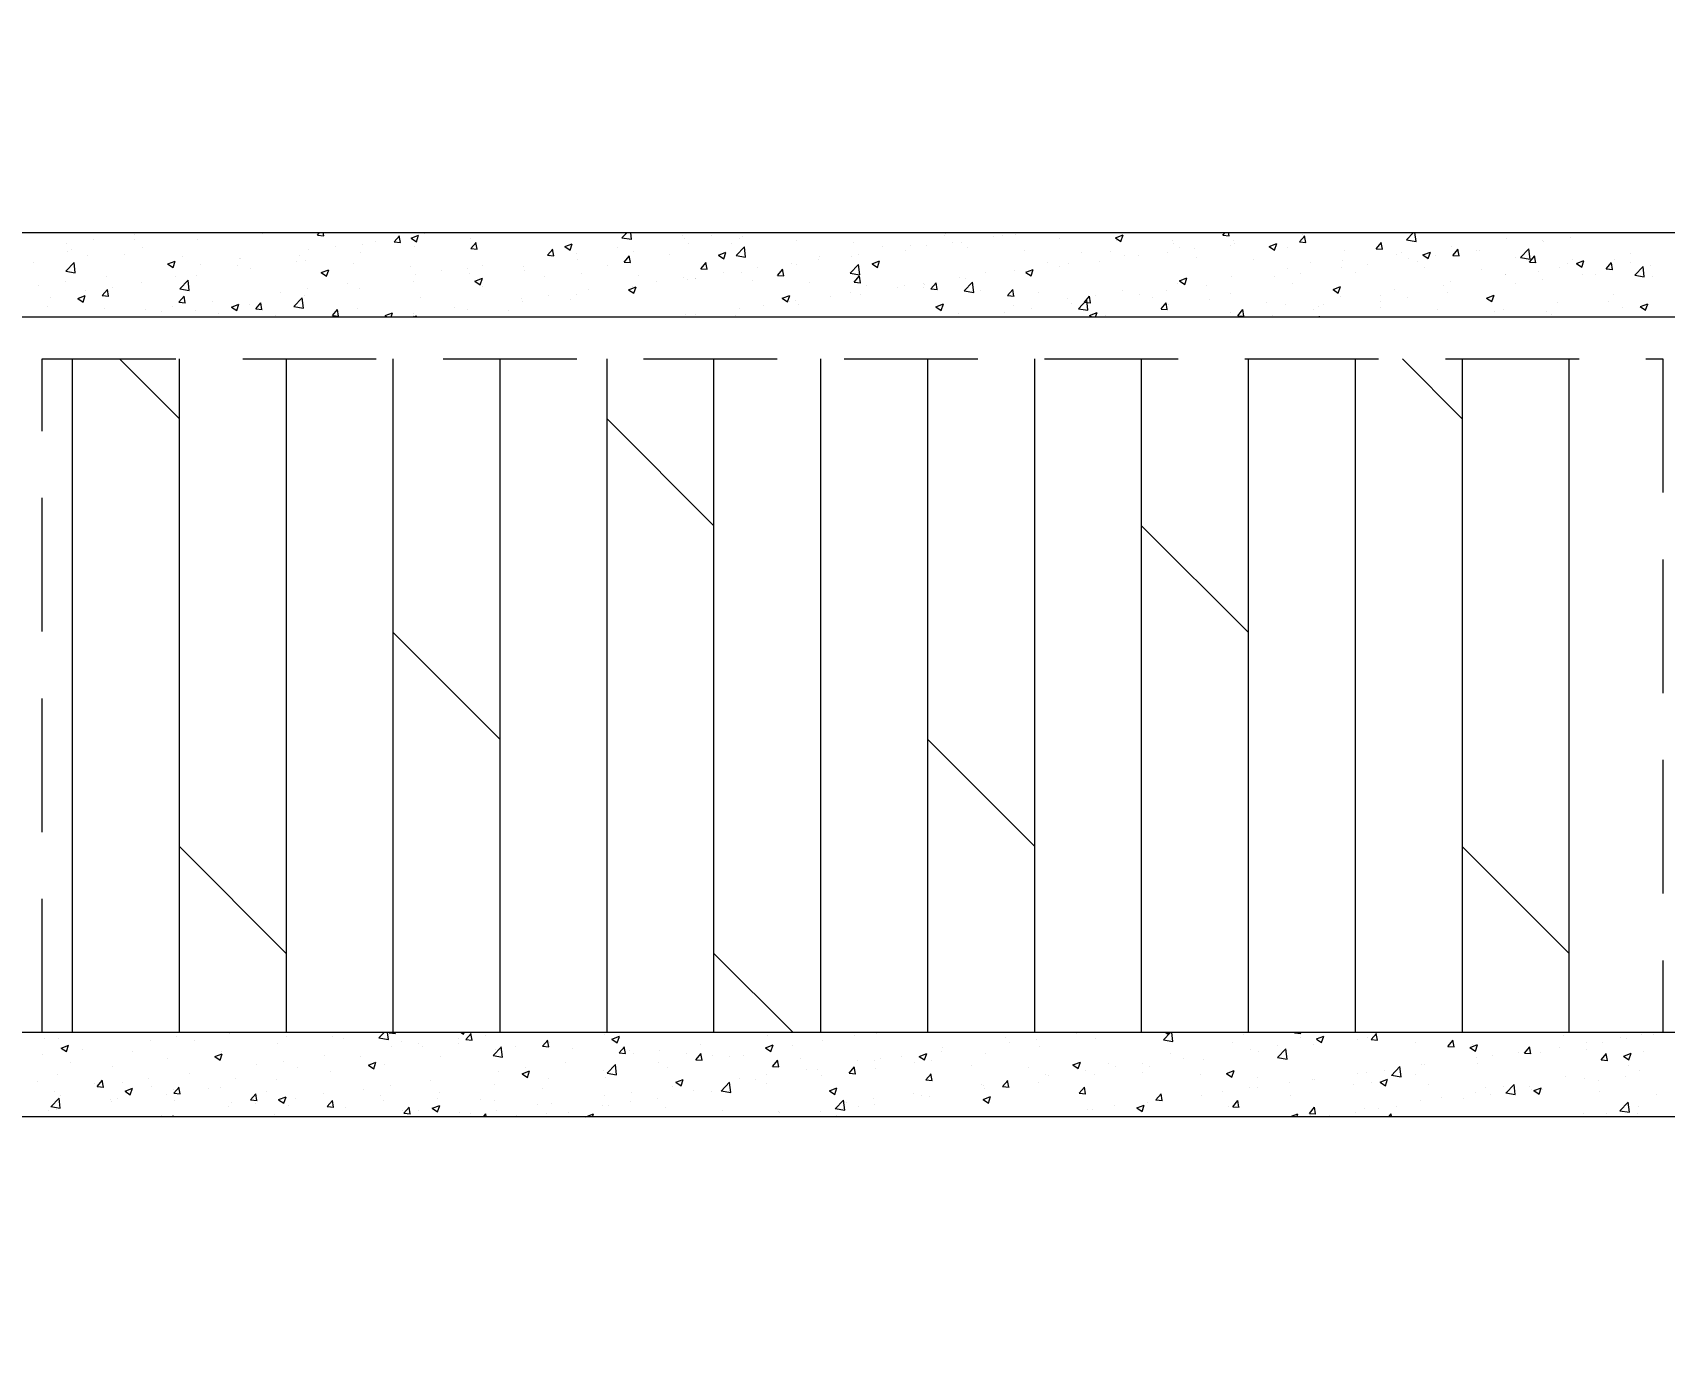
# Model space of a CAD drawing. Header units: millimetres. Extents: x 115500 to 206800, y -6300 to 53700.
# Drawn here: x 131477 to 135354, y 42729 to 45875 of the extents above; entities that cross this region are included whole.
import ezdxf

# ---------------------------------------------------------------- set-up
doc = ezdxf.new("R2010")
doc.units = ezdxf.units.MM
doc.linetypes.add('HIDDEN2', pattern=[4.7625, 3.175, -1.5875])
doc.layers.get('Defpoints').update_dxf_attribs({"color": 151, "lineweight": 9})
for name, color, linetype, lineweight in [('HT_Dim Grid$0$NDC_S_DIM', 1, 'Continuous', 15), ('NDC_S_BEAM', 3, 'HIDDEN2', 20), ('NDC_S_HATCH MATERIAL', 8, 'Continuous', 13), ('NDC_S_SLAB', 2, 'Continuous', 20)]:
    doc.layers.add(name, color=color, linetype=linetype, lineweight=lineweight)
doc.styles.add('HT_Dim Grid$0$NDC_DIM', font='', dxfattribs={"width": 0.75})
doc.styles.get('HT_Dim Grid$0$NDC_DIM').set_extended_font_data('Dotum')
doc.dimstyles.new('HT_Dim Grid$0$NDC_dim_150', dxfattribs={"dimscale": 150, "dimtxt": 2.5, "dimasz": 1.5, "dimexe": 1.5, "dimexo": 2.5, "dimgap": 1, "dimtad": 1, "dimdec": 0, "dimzin": 0, "dimdsep": 46, "dimtxsty": 'HT_Dim Grid$0$NDC_DIM', "dimblk": 'HT_Dim Grid$0$DIMMARK', "dimcen": 0.09, "dimdle": 1.2, "dimclrd": 1, "dimclre": 1, "dimclrt": 3, "dimadec": 0, "dimazin": 0, "dimtfac": 1, "dimtdec": 0, "dimtix": 1, "dimtofl": 0, "dimtmove": 0, "dimatfit": 3, "dimfxl": 8, "dimfxlon": 1, "dimtolj": 1, "dimtzin": 0, "dimarcsym": 0})

# ---------------------------------------------------------------- blocks, each defined once
blk = doc.blocks.new('HT_Dim Grid$0$DIMMARK')
at = {"layer": 'HT_Dim Grid$0$NDC_S_DIM', "color": 1}
blk.add_line((-1.5, 0), (1, 0), dxfattribs=at)
at = {"layer": 'HT_Dim Grid$0$NDC_S_DIM', "color": 2, "const_width": 0.1}
blk.add_lwpolyline([(-0.424, -0.424), (0.424, 0.424)], dxfattribs=at)
blk = doc.blocks.new('*D52')
at = {"layer": 'Defpoints', "color": 0, "ltscale": 200, "transparency": 16777216}
for p in [(191600, 51300), (130700, 38500), (191600, 38500)]:
    blk.add_point(p, dxfattribs=at)
at = {"layer": 'HT_Dim Grid$0$NDC_S_DIM', "color": 1, "lineweight": -2, "ltscale": 200, "transparency": 16777216}
for p, q in [((130700, 50100), (130700, 51525)), ((191600, 50100), (191600, 51525)), ((130925, 51300), (191375, 51300))]:
    blk.add_line(p, q, dxfattribs=at)
at = {"layer": 'HT_Dim Grid$0$NDC_S_DIM', "color": 1, "lineweight": -2, "ltscale": 200, "transparency": 16777216, "xscale": 225, "yscale": 225, "zscale": 225, "rotation": 180}
blk.add_blockref('HT_Dim Grid$0$DIMMARK', (130700, 51300), dxfattribs=at)
at = {"layer": 'HT_Dim Grid$0$NDC_S_DIM', "color": 1, "lineweight": -2, "ltscale": 200, "transparency": 16777216, "xscale": 225, "yscale": 225, "zscale": 225}
blk.add_blockref('HT_Dim Grid$0$DIMMARK', (191600, 51300), dxfattribs=at)
at = {"layer": 'HT_Dim Grid$0$NDC_S_DIM', "color": 3, "ltscale": 200, "transparency": 16777216, "insert": (161150, 51637.8), "char_height": 375, "attachment_point": 5, "style": 'HT_Dim Grid$0$NDC_DIM'}
blk.add_mtext('\\A1;60900', dxfattribs=at)
blk = doc.blocks.new('*D53')
at = {"layer": 'Defpoints', "color": 0, "ltscale": 200, "transparency": 16777216}
for p in [(140350, 50100), (130700, 38500), (140350, 38500)]:
    blk.add_point(p, dxfattribs=at)
at = {"layer": 'HT_Dim Grid$0$NDC_S_DIM', "color": 1, "lineweight": -2, "ltscale": 200, "transparency": 16777216}
for p, q in [((130700, 48900), (130700, 50325)), ((140350, 48900), (140350, 50325)), ((130925, 50100), (140125, 50100))]:
    blk.add_line(p, q, dxfattribs=at)
at = {"layer": 'HT_Dim Grid$0$NDC_S_DIM', "color": 1, "lineweight": -2, "ltscale": 200, "transparency": 16777216, "xscale": 225, "yscale": 225, "zscale": 225, "rotation": 180}
blk.add_blockref('HT_Dim Grid$0$DIMMARK', (130700, 50100), dxfattribs=at)
at = {"layer": 'HT_Dim Grid$0$NDC_S_DIM', "color": 1, "lineweight": -2, "ltscale": 200, "transparency": 16777216, "xscale": 225, "yscale": 225, "zscale": 225}
blk.add_blockref('HT_Dim Grid$0$DIMMARK', (140350, 50100), dxfattribs=at)
at = {"layer": 'HT_Dim Grid$0$NDC_S_DIM', "color": 3, "ltscale": 200, "transparency": 16777216, "insert": (135525, 50437.8), "char_height": 375, "attachment_point": 5, "style": 'HT_Dim Grid$0$NDC_DIM'}
blk.add_mtext('\\A1;9650', dxfattribs=at)

msp = doc.modelspace()

# ---------------------------------------------------------------- linework, layer by layer
at = {"layer": 'NDC_S_BEAM', "ltscale": 100}
for p, q in [((131500, 43500), (131500, 45100)), ((131500, 45100), (135350, 45100)), ((135350, 45100), (135350, 43500))]:
    msp.add_line(p, q, dxfattribs=at)
at = {"layer": 'NDC_S_HATCH MATERIAL', "linetype": 'Continuous', "ltscale": 100}
for p, q in [((131997.7, 45399.5), (131997.7, 45399.5)), ((132022.4, 45400), (132024.1, 45398.9)), ((132024.1, 45398.9), (132024.5, 45400)), ((132154, 45394), (132159.1, 45400)), ((132168.9, 45392.6), (132167.6, 45400)), ((132408.3, 45397.5), (132408.3, 45397.5)), ((132877.4, 45387.5), (132889.4, 45400)), ((132885.3, 45398.3), (132885.3, 45398.3)), ((132900, 45384), (132898.1, 45400)), ((133286.6, 45398.5), (133286.6, 45398.5)), ((133645.3, 45398.1), (133645.3, 45398.1)), ((133696.8, 45400), (133697.6, 45399.4)), ((133697.6, 45399.4), (133697.8, 45400)), ((134305, 45393.8), (134310.2, 45400)), ((134319.9, 45392.4), (134318.5, 45400)), ((134461, 45399.5), (134461, 45399.5)), ((134741.3, 45382.7), (134757.9, 45400)), ((134763.9, 45379.2), (134761.4, 45400)), ((131558.8, 45374.8), (131558.8, 45374.8)), ((131570.7, 45359.2), (131570.7, 45359.2)), ((131622.4, 45383.2), (131622.4, 45383.2)), ((131718.5, 45395.8), (131718.5, 45395.8)), ((131718.8, 45384.7), (131718.8, 45384.7)), ((131738.9, 45365.4), (131738.9, 45365.4)), ((131869.4, 45383.3), (131869.4, 45383.3)), ((132132.3, 45358.9), (132132.3, 45358.9)), ((132154, 45394), (132169.2, 45392.6)), ((132195.9, 45367.3), (132195.9, 45367.3)), ((132260.2, 45372), (132260.2, 45372)), ((132292.1, 45380), (132292.1, 45380)), ((132336.2, 45378), (132348.5, 45392.6)), ((132336.2, 45378), (132351.4, 45376.7)), ((132351.1, 45376.7), (132348.2, 45392.6)), ((132376.5, 45387.1), (132394.3, 45394)), ((132376.5, 45387.1), (132389.1, 45378.5)), ((132385.2, 45368.2), (132385.2, 45368.2)), ((132389.1, 45378.5), (132394.3, 45393.9)), ((132517.1, 45387.2), (132517.1, 45387.2)), ((132518.4, 45362.1), (132530.6, 45376.7)), ((132518.4, 45362.1), (132533.6, 45360.8)), ((132533.3, 45360.7), (132530.4, 45376.6)), ((132700.6, 45346.2), (132712.8, 45360.8)), ((132715.5, 45344.8), (132712.6, 45360.7)), ((132741.5, 45366.8), (132759.3, 45373.6)), ((132741.5, 45366.7), (132754.1, 45358.2)), ((132754.1, 45358.2), (132759.3, 45373.5)), ((132865.7, 45364.1), (132865.7, 45364.1)), ((132877.4, 45387.6), (132900, 45384.1)), ((133020.9, 45392.6), (133020.9, 45392.6)), ((133026.1, 45385.2), (133026.1, 45385.2)), ((133035.1, 45373.7), (133035.1, 45373.7)), ((133089.7, 45393.6), (133089.7, 45393.6)), ((133138.5, 45373.1), (133138.5, 45373.1)), ((133148.5, 45345.5), (133168.3, 45366.1)), ((133156.5, 45386.8), (133156.5, 45386.8)), ((133163.4, 45390), (133163.4, 45390)), ((133171.1, 45342), (133168.2, 45366.1)), ((133292.1, 45381.1), (133292.1, 45381.1)), ((133427.7, 45375.4), (133427.7, 45375.4)), ((133495.6, 45368.1), (133495.6, 45368.1)), ((133550.9, 45358.6), (133550.9, 45358.6)), ((133563.3, 45369.7), (133563.3, 45369.7)), ((133599.7, 45369.3), (133599.7, 45369.3)), ((133643.8, 45393.6), (133643.8, 45393.6)), ((133663.3, 45377.7), (133663.3, 45377.7)), ((133682.9, 45377.7), (133682.9, 45377.7)), ((133698.8, 45363.9), (133698.8, 45363.9)), ((133759.5, 45390.4), (133759.5, 45390.4)), ((133780.9, 45392.3), (133780.9, 45392.3)), ((133813.3, 45395.5), (133813.3, 45395.5)), ((133834.4, 45358.2), (133834.4, 45358.2)), ((133916.5, 45386.6), (133916.5, 45386.6)), ((134050, 45387.6), (134062.6, 45379.1)), ((134050.1, 45387.7), (134067.8, 45394.5)), ((134052.1, 45380.9), (134052.1, 45380.9)), ((134062.6, 45379.1), (134067.8, 45394.4)), ((134185.1, 45381), (134185.1, 45381)), ((134187.6, 45375.1), (134187.6, 45375.1)), ((134200.8, 45364.2), (134200.8, 45364.2)), ((134236.9, 45361.8), (134236.9, 45361.8)), ((134305, 45393.8), (134320.2, 45392.4)), ((134323.2, 45369.4), (134323.2, 45369.4)), ((134329.1, 45380.4), (134329.1, 45380.4)), ((134333.1, 45374.5), (134333.1, 45374.5)), ((134415, 45367.3), (134427.7, 45358.7)), ((134415.1, 45367.4), (134432.9, 45374.2)), ((134427.7, 45358.7), (134432.8, 45374.1)), ((134458.8, 45363.7), (134458.8, 45363.7)), ((134487.2, 45377.8), (134499.4, 45392.4)), ((134487.2, 45377.8), (134502.4, 45376.5)), ((134493.5, 45395.6), (134493.5, 45395.6)), ((134502.1, 45376.4), (134499.2, 45392.4)), ((134594.4, 45358), (134594.4, 45358)), ((134669.4, 45361.9), (134681.6, 45376.5)), ((134669.4, 45361.9), (134684.5, 45360.6)), ((134684.3, 45360.5), (134681.3, 45376.4)), ((134741.3, 45382.8), (134763.9, 45379.3)), ((134848.6, 45368.1), (134848.6, 45368.1)), ((134851.5, 45346), (134863.8, 45360.5)), ((134866.5, 45344.6), (134863.5, 45360.5)), ((134906.6, 45358.6), (134906.6, 45358.6)), ((134979, 45386), (134979, 45386)), ((135012.4, 45340.6), (135032.2, 45361.3)), ((135034.9, 45337.1), (135032.1, 45361.3)), ((135063.4, 45382), (135063.4, 45382)), ((135067, 45379.8), (135067, 45379.8)), ((135130.6, 45388.1), (135130.6, 45388.1)), ((131478.7, 45330.1), (131478.7, 45330.1)), ((131555.7, 45308.3), (131575.5, 45328.9)), ((131560.9, 45354.9), (131560.9, 45354.9)), ((131578.3, 45304.7), (131575.5, 45328.9)), ((131607, 45346.3), (131607, 45346.3)), ((131696.5, 45349.1), (131696.5, 45349.1)), ((131798, 45325.5), (131810.7, 45317)), ((131798.1, 45325.6), (131815.9, 45332.4)), ((131810.7, 45317), (131815.8, 45332.3)), ((131832.1, 45343.4), (131832.1, 45343.4)), ((131875.7, 45325.2), (131875.7, 45325.2)), ((131964, 45321.2), (131964, 45321.2)), ((131967.7, 45337.7), (131967.7, 45337.7)), ((131971.9, 45337.8), (131971.9, 45337.8)), ((132103.3, 45332), (132103.3, 45332)), ((132112.1, 45346.6), (132112.1, 45346.6)), ((132126.5, 45334), (132126.5, 45334)), ((132238.8, 45326.2), (132238.8, 45326.2)), ((132256.9, 45351.9), (132256.9, 45351.9)), ((132374.4, 45320.5), (132374.4, 45320.5)), ((132545.5, 45321.9), (132545.5, 45321.9)), ((132644.5, 45320.5), (132644.5, 45320.5)), ((132700.6, 45346.2), (132715.8, 45344.8)), ((132705.9, 45343.1), (132705.9, 45343.1)), ((132769.5, 45351.4), (132769.5, 45351.4)), ((132772.7, 45336.8), (132772.7, 45336.8)), ((132842.2, 45322.2), (132842.2, 45322.2)), ((132882.8, 45330.2), (132895, 45344.8)), ((132882.8, 45330.2), (132897.9, 45328.9)), ((132897.7, 45328.8), (132894.7, 45344.8)), ((132904.7, 45355.8), (132904.7, 45355.8)), ((132990.4, 45347.6), (132990.4, 45347.6)), ((133064.9, 45314.3), (133077.2, 45328.9)), ((133079.9, 45312.9), (133076.9, 45328.8)), ((133106.5, 45346.4), (133119.2, 45337.8)), ((133106.6, 45346.5), (133124.4, 45353.3)), ((133119.2, 45337.8), (133124.3, 45353.2)), ((133148.5, 45345.6), (133171.1, 45342.1)), ((133279.5, 45327.2), (133279.5, 45327.2)), ((133292.2, 45324.5), (133292.2, 45324.5)), ((133343.1, 45335.6), (133343.1, 45335.6)), ((133347.5, 45342.7), (133347.5, 45342.7)), ((133419.6, 45303.4), (133439.4, 45324)), ((133422.6, 45342.3), (133422.6, 45342.3)), ((133439.3, 45348.2), (133439.3, 45348.2)), ((133442.1, 45299.9), (133439.3, 45324)), ((133471.6, 45326.1), (133489.4, 45332.9)), ((133471.6, 45326), (133484.2, 45317.5)), ((133484.2, 45317.5), (133489.4, 45332.9)), ((133888.9, 45330.1), (133888.9, 45330.1)), ((133916.7, 45319.7), (133916.7, 45319.7)), ((133938.5, 45327.2), (133938.5, 45327.2)), ((133970, 45352.5), (133970, 45352.5)), ((134012.9, 45332.4), (134012.9, 45332.4)), ((134037, 45355.5), (134037, 45355.5)), ((134070.4, 45346.3), (134070.4, 45346.3)), ((134105.6, 45346.7), (134105.6, 45346.7)), ((134173.3, 45353.5), (134173.3, 45353.5)), ((134241.2, 45341), (134241.2, 45341)), ((134376.8, 45335.3), (134376.8, 45335.3)), ((134512.4, 45329.6), (134512.4, 45329.6)), ((134588.4, 45332.8), (134588.4, 45332.8)), ((134648, 45323.8), (134648, 45323.8)), ((134716.7, 45349.1), (134716.7, 45349.1)), ((134730, 45352.2), (134730, 45352.2)), ((134746.8, 45337.6), (134746.8, 45337.6)), ((134767.2, 45331.1), (134767.2, 45331.1)), ((134780.1, 45347), (134797.9, 45353.8)), ((134780.1, 45346.9), (134792.7, 45338.4)), ((134792.7, 45338.4), (134797.9, 45353.7)), ((134810.4, 45346), (134810.4, 45346)), ((134851.5, 45345.9), (134866.7, 45344.6)), ((134865.6, 45346.5), (134865.6, 45346.5)), ((134915.3, 45356.5), (134915.3, 45356.5)), ((135001.2, 45340.8), (135001.2, 45340.8)), ((135012.4, 45340.7), (135034.9, 45337.2)), ((135033.7, 45330), (135046, 45344.6)), ((135033.7, 45330), (135048.9, 45328.7)), ((135048.6, 45328.6), (135045.7, 45344.5)), ((135124.3, 45326.2), (135124.3, 45326.2)), ((135136.8, 45335), (135136.8, 45335)), ((135145.1, 45326.7), (135162.9, 45333.5)), ((135145.1, 45326.6), (135157.7, 45318.1)), ((135157.7, 45318.1), (135162.9, 45333.4)), ((135215.9, 45314.1), (135228.2, 45328.7)), ((135230.8, 45312.7), (135227.9, 45328.6)), ((135236.1, 45336.7), (135236.1, 45336.7)), ((135272.4, 45351.6), (135272.4, 45351.6)), ((135272.4, 45329.3), (135272.4, 45329.3)), ((135283.5, 45298.6), (135303.3, 45319.2)), ((135306, 45295.1), (135303.2, 45319.2)), ((135320.4, 45321.7), (135320.4, 45321.7)), ((131555.5, 45283), (131555.5, 45283)), ((131555.7, 45308.3), (131578.3, 45304.8)), ((131651.7, 45295.7), (131651.7, 45295.7)), ((131735.9, 45280.8), (131735.9, 45280.8)), ((131812.1, 45316.8), (131812.1, 45316.8)), ((131815.8, 45295.8), (131815.8, 45295.8)), ((131826.8, 45266.2), (131846.6, 45286.8)), ((131849.3, 45262.7), (131846.5, 45286.8)), ((131866.3, 45298.7), (131866.3, 45298.7)), ((131994.6, 45315), (131994.6, 45315)), ((132163.1, 45305.2), (132180.9, 45312)), ((132163.1, 45305.1), (132175.7, 45296.6)), ((132175.7, 45296.6), (132180.8, 45312)), ((132225.3, 45279.8), (132225.3, 45279.8)), ((132382.1, 45283.6), (132382.1, 45283.6)), ((132385.7, 45300.9), (132385.7, 45300.9)), ((132449.3, 45309.3), (132449.3, 45309.3)), ((132510, 45314.8), (132510, 45314.8)), ((132514, 45302.6), (132514, 45302.6)), ((132528.1, 45284.9), (132545.9, 45291.7)), ((132528.1, 45284.8), (132540.7, 45276.3)), ((132540.7, 45276.3), (132545.9, 45291.6)), ((132645.6, 45309), (132645.6, 45309)), ((132694.1, 45296.8), (132694.1, 45296.8)), ((132781.2, 45303.3), (132781.2, 45303.3)), ((132916.8, 45297.6), (132916.8, 45297.6)), ((132959.3, 45285), (132959.3, 45285)), ((133022.9, 45293.4), (133022.9, 45293.4)), ((133032, 45289.2), (133032, 45289.2)), ((133051.2, 45291.9), (133051.2, 45291.9)), ((133052.4, 45291.9), (133052.4, 45291.9)), ((133064.9, 45314.3), (133080.1, 45313)), ((133119.1, 45306.1), (133119.1, 45306.1)), ((133160.3, 45305.4), (133160.3, 45305.4)), ((133188, 45286.1), (133188, 45286.1)), ((133199.4, 45317.3), (133199.4, 45317.3)), ((133247.1, 45298.3), (133259.4, 45312.9)), ((133247.1, 45298.3), (133262.3, 45297)), ((133262, 45297), (133259.1, 45312.9)), ((133323.6, 45280.4), (133323.6, 45280.4)), ((133419.6, 45303.5), (133442.1, 45300)), ((133429.3, 45282.4), (133441.6, 45297)), ((133429.3, 45282.4), (133444.5, 45281.1)), ((133444.2, 45281), (133441.3, 45296.9)), ((133611.5, 45266.5), (133623.7, 45281.1)), ((133626.4, 45265.1), (133623.5, 45281)), ((133679.8, 45293.1), (133679.8, 45293.1)), ((133690.7, 45261.4), (133710.5, 45282)), ((133692.7, 45290.2), (133692.7, 45290.2)), ((133713.2, 45257.9), (133710.4, 45282)), ((133740.8, 45304.7), (133740.8, 45304.7)), ((133810.2, 45311), (133810.2, 45311)), ((133836.6, 45305.8), (133854.4, 45312.6)), ((133836.6, 45305.7), (133849.2, 45297.2)), ((133849.2, 45297.2), (133854.4, 45312.5)), ((133853.1, 45311.3), (133853.1, 45311.3)), ((134197.7, 45279.6), (134197.7, 45279.6)), ((134201.6, 45285.3), (134214.3, 45276.8)), ((134201.7, 45285.4), (134219.5, 45292.3)), ((134214.3, 45276.8), (134219.4, 45292.2)), ((134326, 45295.9), (134326, 45295.9)), ((134426.6, 45295.5), (134426.6, 45295.5)), ((134457.9, 45314.9), (134457.9, 45314.9)), ((134470.9, 45280.3), (134470.9, 45280.3)), ((134490.2, 45303.8), (134490.2, 45303.8)), ((134586.4, 45316.5), (134586.4, 45316.5)), ((134619, 45305.7), (134619, 45305.7)), ((134783.6, 45318.1), (134783.6, 45318.1)), ((134845.5, 45283.6), (134845.5, 45283.6)), ((134919.2, 45312.4), (134919.2, 45312.4)), ((134975.9, 45301.4), (134975.9, 45301.4)), ((134976.2, 45300.8), (134976.2, 45300.8)), ((135000.2, 45279.6), (135000.2, 45279.6)), ((135054.7, 45306.6), (135054.7, 45306.6)), ((135063.8, 45288), (135063.8, 45288)), ((135104.2, 45317.7), (135104.2, 45317.7)), ((135160, 45300.6), (135160, 45300.6)), ((135190.3, 45300.9), (135190.3, 45300.9)), ((135215.9, 45314.1), (135231.1, 45312.7)), ((135283.4, 45298.7), (135306, 45295.2)), ((135325.9, 45295.2), (135325.9, 45295.2)), ((131491.9, 45274.6), (131491.9, 45274.6)), ((131519.6, 45244.9), (131519.6, 45244.9)), ((131584.6, 45243.5), (131597.2, 45235)), ((131584.7, 45243.6), (131602.4, 45250.5)), ((131597.2, 45235), (131602.4, 45250.4)), ((131603.9, 45261.8), (131603.9, 45261.8)), ((131642.7, 45250.7), (131655, 45265.3)), ((131642.7, 45250.7), (131657.9, 45249.4)), ((131657.6, 45249.4), (131654.7, 45265.3)), ((131667.7, 45270.3), (131667.7, 45270.3)), ((131824.9, 45234.8), (131837.1, 45249.4)), ((131826.8, 45266.3), (131849.4, 45262.8)), ((131839.8, 45233.4), (131836.9, 45249.3)), ((132065.5, 45258.8), (132065.5, 45258.8)), ((132097.9, 45224.2), (132117.7, 45244.8)), ((132120.4, 45220.7), (132117.6, 45244.8)), ((132123.4, 45249.5), (132123.4, 45249.5)), ((132129.1, 45267.1), (132129.1, 45267.1)), ((132253.8, 45267.3), (132253.8, 45267.3)), ((132397.9, 45245.9), (132397.9, 45245.9)), ((132546, 45271.3), (132546, 45271.3)), ((132639.1, 45242.9), (132639.1, 45242.9)), ((132702.7, 45251.3), (132702.7, 45251.3)), ((132755, 45241), (132755, 45241)), ((132769.7, 45252.2), (132769.7, 45252.2)), ((132798.9, 45263.9), (132798.9, 45263.9)), ((132893.1, 45264.4), (132905.8, 45255.9)), ((132893.2, 45264.5), (132910.9, 45271.4)), ((132901.6, 45271.3), (132901.6, 45271.3)), ((132903.1, 45266.4), (132903.1, 45266.4)), ((132905.8, 45255.9), (132910.9, 45271.3)), ((133258.2, 45244.2), (133276, 45251)), ((133258.2, 45244.1), (133270.8, 45235.6)), ((133270.8, 45235.6), (133275.9, 45250.9)), ((133372.5, 45248), (133372.5, 45248)), ((133419.5, 45257.8), (133419.5, 45257.8)), ((133444.5, 45253.8), (133444.5, 45253.8)), ((133459.2, 45274.7), (133459.2, 45274.7)), ((133532.9, 45269.2), (133532.9, 45269.2)), ((133547.8, 45274.1), (133547.8, 45274.1)), ((133592.6, 45279.2), (133592.6, 45279.2)), ((133594.8, 45268.9), (133594.8, 45268.9)), ((133596.5, 45277.5), (133596.5, 45277.5)), ((133611.5, 45266.5), (133626.7, 45265.1)), ((133690.6, 45261.5), (133713.2, 45258)), ((133730.3, 45263.2), (133730.3, 45263.2)), ((133793.7, 45250.5), (133805.9, 45265.1)), ((133793.7, 45250.5), (133808.9, 45249.2)), ((133808.6, 45249.1), (133805.7, 45265.1)), ((133865.9, 45257.5), (133865.9, 45257.5)), ((133935.4, 45242.7), (133935.4, 45242.7)), ((133975.9, 45234.6), (133988.1, 45249.2)), ((133990.8, 45233.2), (133987.8, 45249.1)), ((134001.5, 45251.8), (134001.5, 45251.8)), ((134067.3, 45261.7), (134067.3, 45261.7)), ((134106.4, 45253.3), (134106.4, 45253.3)), ((134137.1, 45246), (134137.1, 45246)), ((134170, 45261.7), (134170, 45261.7)), ((134266.2, 45274.3), (134266.2, 45274.3)), ((134322.8, 45254.8), (134322.8, 45254.8)), ((134566.7, 45265.1), (134584.5, 45271.9)), ((134566.7, 45265), (134579.3, 45256.5)), ((134579.3, 45256.5), (134584.4, 45271.8)), ((134585.3, 45248.2), (134585.3, 45248.2)), ((134679.9, 45249.9), (134679.9, 45249.9)), ((134713.6, 45264.5), (134713.6, 45264.5)), ((134743.6, 45245.8), (134743.6, 45245.8)), ((134828, 45275.3), (134828, 45275.3)), ((134839.8, 45258.5), (134839.8, 45258.5)), ((134931.7, 45244.7), (134949.5, 45251.6)), ((134931.7, 45244.7), (134944.3, 45236.1)), ((134944.3, 45236.1), (134949.5, 45251.5)), ((135233, 45252.2), (135233, 45252.2)), ((131511.4, 45225.1), (131511.4, 45225.1)), ((131647, 45219.4), (131647, 45219.4)), ((131745.3, 45216.6), (131745.3, 45216.6)), ((131782.6, 45213.6), (131782.6, 45213.6)), ((131808.9, 45225), (131808.9, 45225)), ((131824.9, 45234.8), (131840.1, 45233.5)), ((131863.2, 45214.1), (131863.2, 45214.1)), ((131905.1, 45237.6), (131905.1, 45237.6)), ((131918.2, 45207.9), (131918.2, 45207.9)), ((131949.6, 45223.2), (131962.3, 45214.7)), ((131949.7, 45223.3), (131967.5, 45230.1)), ((131962.3, 45214.7), (131967.4, 45230)), ((131991.5, 45230.4), (131991.5, 45230.4)), ((132007.1, 45218.9), (132019.3, 45233.5)), ((132007.1, 45218.9), (132022.3, 45217.5)), ((132022, 45217.5), (132019.1, 45233.4)), ((132053.8, 45202.2), (132053.8, 45202.2)), ((132097.8, 45224.3), (132120.4, 45220.8)), ((132189.3, 45202.9), (132201.5, 45217.5)), ((132189.3, 45202.9), (132204.4, 45201.6)), ((132204.2, 45201.5), (132201.2, 45217.5)), ((132249.7, 45220.5), (132249.7, 45220.5)), ((132314.7, 45203), (132332.5, 45209.8)), ((132314.7, 45202.9), (132318.9, 45200)), ((132329.2, 45200), (132332.5, 45209.7)), ((132382.5, 45209.1), (132382.5, 45209.1)), ((132386.1, 45200), (132388.7, 45202.7)), ((132389, 45200), (132388.7, 45202.7)), ((132478.7, 45221.8), (132478.7, 45221.8)), ((132510.9, 45218.1), (132510.9, 45218.1)), ((132606.9, 45215.6), (132606.9, 45215.6)), ((132641.4, 45236), (132641.4, 45236)), ((133028.9, 45204.6), (133028.9, 45204.6)), ((133052.3, 45205.9), (133052.3, 45205.9)), ((133148.2, 45203), (133148.2, 45203)), ((133157.2, 45220.9), (133157.2, 45220.9)), ((133212.7, 45227), (133212.7, 45227)), ((133276.3, 45235.4), (133276.3, 45235.4)), ((133289.1, 45239.9), (133289.1, 45239.9)), ((133296.4, 45228.4), (133296.4, 45228.4)), ((133623.2, 45223.8), (133641, 45230.7)), ((133623.2, 45223.8), (133635.8, 45215.2)), ((133635.8, 45215.2), (133641, 45230.6)), ((133676.7, 45208.5), (133676.7, 45208.5)), ((133786.3, 45211.1), (133786.3, 45211.1)), ((133807.1, 45226.4), (133807.1, 45226.4)), ((133849.8, 45219.5), (133849.8, 45219.5)), ((133946, 45232.2), (133946, 45232.2)), ((133961.7, 45219.4), (133984.3, 45215.9)), ((133961.8, 45219.3), (133981.5, 45240)), ((133975.9, 45234.6), (133991.1, 45233.3)), ((133984.3, 45215.8), (133981.5, 45240)), ((133988.2, 45203.4), (133993.3, 45200)), ((133988.3, 45203.5), (134006, 45210.3)), ((134002.6, 45200), (134006, 45210.2)), ((134026.5, 45204), (134026.5, 45204)), ((134158.1, 45218.7), (134170.3, 45233.2)), ((134158.1, 45218.6), (134173.2, 45217.3)), ((134173, 45217.3), (134170, 45233.2)), ((134174.7, 45229.4), (134174.7, 45229.4)), ((134272.7, 45240.3), (134272.7, 45240.3)), ((134322.9, 45211.3), (134322.9, 45211.3)), ((134340.2, 45202.7), (134352.5, 45217.3)), ((134340.2, 45202.7), (134355.4, 45201.4)), ((134355.1, 45201.3), (134352.2, 45217.2)), ((134408.3, 45234.6), (134408.3, 45234.6)), ((134423.4, 45203.6), (134423.4, 45203.6)), ((134454.9, 45230.4), (134454.9, 45230.4)), ((134519.6, 45216.3), (134519.6, 45216.3)), ((134531.8, 45224.5), (134531.8, 45224.5)), ((134543.9, 45228.8), (134543.9, 45228.8)), ((134679.5, 45223.1), (134679.5, 45223.1)), ((134680, 45237.4), (134680, 45237.4)), ((134815.1, 45217.4), (134815.1, 45217.4)), ((134950.7, 45211.7), (134950.7, 45211.7)), ((134972.8, 45216.9), (134972.8, 45216.9)), ((135073.2, 45211.9), (135073.2, 45211.9)), ((135086.2, 45205.9), (135086.2, 45205.9)), ((135101.1, 45233.1), (135101.1, 45233.1)), ((135221.3, 45237.3), (135221.3, 45237.3)), ((135253.6, 45221.6), (135253.6, 45221.6)), ((135296.7, 45224.3), (135309.4, 45215.8)), ((135296.8, 45224.4), (135314.5, 45231.2)), ((135309.4, 45215.8), (135314.5, 45231.1)), ((135317.2, 45229.9), (135317.2, 45229.9)), ((132318.9, 45200.7), (132318.9, 45200.7)), ((132382.4, 45200), (132383.7, 45201.6)), ((132383.7, 45200), (132383.4, 45201.5)), ((134533.5, 45200), (134534.7, 45201.4)), ((134534.6, 45200), (134534.4, 45201.3)), ((135093.2, 45200.4), (135093.2, 45200.4)), ((135221.8, 45200.2), (135221.8, 45200.2)), ((131572, 43500), (131572, 45100)), ((131825.9, 44957.9), (131683.9, 45100)), ((131826, 43500), (131826, 45100)), ((132080, 43500), (132080, 45100)), ((132334, 43500), (132334, 45100)), ((132588, 43500), (132588, 45100)), ((132842, 43500), (132842, 45100)), ((133096, 43500), (133096, 45100)), ((133350, 43500), (133350, 45100)), ((133604, 43500), (133604, 45100)), ((133858, 43500), (133858, 45100)), ((134112, 43500), (134112, 45100)), ((134366, 43500), (134366, 45100)), ((134620, 43500), (134620, 45100)), ((134873.9, 44957.9), (134731.9, 45100)), ((134874, 43500), (134874, 45100)), ((135128, 43500), (135128, 45100)), ((133095.9, 44703.9), (132841.9, 44957.9)), ((134365.9, 44449.9), (134111.9, 44703.9)), ((132587.9, 44195.9), (132333.9, 44449.9)), ((133857.9, 43941.9), (133603.9, 44195.9)), ((132079.9, 43687.9), (131825.9, 43941.9)), ((135127.9, 43687.9), (134873.9, 43941.9)), ((133283.9, 43500), (133095.9, 43687.9)), ((131945.7, 43496.7), (131945.7, 43496.7)), ((132299.9, 43487.4), (132312.1, 43500)), ((132322.5, 43483.9), (132320.6, 43500)), ((132324.3, 43499.4), (132324.8, 43500)), ((132324.3, 43499.3), (132339.5, 43498)), ((132339.2, 43498), (132338.8, 43500)), ((132495.2, 43500), (132501.2, 43496)), ((132501.2, 43496), (132502.5, 43500)), ((132506.5, 43483.4), (132518.7, 43498)), ((132521.4, 43482), (132518.4, 43497.9)), ((133483, 43498.4), (133483, 43498.4)), ((133957.3, 43497.4), (133957.3, 43497.4)), ((134163.8, 43482.5), (134180.6, 43500)), ((134169.5, 43500), (134174.7, 43496.5)), ((134174.7, 43496.5), (134175.9, 43500)), ((134186.3, 43479), (134183.9, 43500)), ((134475.2, 43499.1), (134476, 43500)), ((134475.2, 43499.1), (134490.4, 43497.8)), ((134490.1, 43497.8), (134489.7, 43500)), ((134657.4, 43483.2), (134669.7, 43497.8)), ((134672.3, 43481.8), (134669.4, 43497.7)), ((134979.2, 43499.8), (134979.2, 43499.8)), ((131505.3, 43485.2), (131505.3, 43485.2)), ((131539.1, 43486.1), (131539.1, 43486.1)), ((131545, 43463.3), (131557.7, 43454.7)), ((131545.1, 43463.3), (131562.9, 43470.2)), ((131557.7, 43454.7), (131562.8, 43470.1)), ((131596.1, 43460.7), (131596.1, 43460.7)), ((131756.5, 43481.8), (131756.5, 43481.8)), ((131820.1, 43490.2), (131820.1, 43490.2)), ((131862.5, 43480.3), (131862.5, 43480.3)), ((132058.5, 43473.8), (132058.5, 43473.8)), ((132081.2, 43491), (132081.2, 43491)), ((132189, 43491.7), (132189, 43491.7)), ((132216.8, 43485.3), (132216.8, 43485.3)), ((132299.9, 43487.5), (132322.5, 43483.9)), ((132330.1, 43465.9), (132330.1, 43465.9)), ((132352.4, 43479.5), (132352.4, 43479.5)), ((132393.7, 43474.3), (132393.7, 43474.3)), ((132403.9, 43467.6), (132403.9, 43467.6)), ((132488, 43473.8), (132488, 43473.8)), ((132489.9, 43487), (132489.9, 43487)), ((132506.5, 43483.4), (132521.6, 43482.1)), ((132552, 43493.1), (132552, 43493.1)), ((132571, 43445.3), (132590.8, 43465.9)), ((132576.5, 43460.3), (132576.5, 43460.3)), ((132593.5, 43441.8), (132590.7, 43465.9)), ((132623.6, 43468.1), (132623.6, 43468.1)), ((132688.6, 43467.5), (132700.9, 43482.1)), ((132688.6, 43467.5), (132703.8, 43466.1)), ((132703.6, 43466.1), (132700.6, 43482)), ((132704.8, 43476.6), (132704.8, 43476.6)), ((132759.2, 43462.3), (132759.2, 43462.3)), ((132836.7, 43495.6), (132836.7, 43495.6)), ((132853.5, 43484.1), (132866.2, 43475.6)), ((132853.6, 43484.2), (132871.4, 43491.1)), ((132866.2, 43475.6), (132871.3, 43491)), ((132870.8, 43451.5), (132883.1, 43466.1)), ((132885.7, 43450.1), (132882.8, 43466.1)), ((132967.3, 43458.4), (132967.3, 43458.4)), ((133063.5, 43471.1), (133063.5, 43471.1)), ((133218.6, 43463.9), (133236.4, 43470.7)), ((133218.6, 43463.8), (133231.2, 43455.3)), ((133223.9, 43492.2), (133223.9, 43492.2)), ((133224.3, 43464.3), (133224.3, 43464.3)), ((133231.2, 43455.3), (133236.4, 43470.6)), ((133282.1, 43468.7), (133282.1, 43468.7)), ((133354.7, 43482.1), (133354.7, 43482.1)), ((133430.3, 43494.1), (133430.3, 43494.1)), ((133639.3, 43463.7), (133639.3, 43463.7)), ((133787.4, 43489.2), (133787.4, 43489.2)), ((133797.5, 43476.3), (133797.5, 43476.3)), ((133861.1, 43484.7), (133861.1, 43484.7)), ((133870.5, 43467), (133870.5, 43467)), ((134002.4, 43486.1), (134002.4, 43486.1)), ((134163.8, 43482.6), (134186.4, 43479.1)), ((134328.8, 43476.6), (134328.8, 43476.6)), ((134354.8, 43494.3), (134354.8, 43494.3)), ((134371, 43460.5), (134371, 43460.5)), ((134434.6, 43468.8), (134434.6, 43468.8)), ((134434.9, 43440.5), (134454.7, 43461.1)), ((134457.4, 43437), (134454.6, 43461.1)), ((134490.4, 43488.6), (134490.4, 43488.6)), ((134520.4, 43472.6), (134520.4, 43472.6)), ((134527.1, 43484.8), (134544.9, 43491.6)), ((134527.1, 43484.7), (134539.7, 43476.2)), ((134530.8, 43481.5), (134530.8, 43481.5)), ((134539.7, 43476.2), (134544.9, 43491.5)), ((134626, 43482.9), (134626, 43482.9)), ((134648.7, 43488.9), (134648.7, 43488.9)), ((134657.4, 43483.2), (134672.6, 43481.9)), ((134761.6, 43477.1), (134761.6, 43477.1)), ((134839.6, 43467.3), (134851.9, 43481.9)), ((134839.6, 43467.3), (134854.8, 43465.9)), ((134854.5, 43465.9), (134851.6, 43481.8)), ((134892.1, 43464.4), (134904.8, 43455.8)), ((134892.2, 43464.4), (134909.9, 43471.3)), ((134897.1, 43471.4), (134897.1, 43471.4)), ((134904.8, 43455.8), (134909.9, 43471.2)), ((135021.8, 43451.3), (135034, 43465.9)), ((135032.7, 43465.7), (135032.7, 43465.7)), ((135036.7, 43449.9), (135033.8, 43465.9)), ((135104.4, 43465.6), (135104.4, 43465.6)), ((135114.8, 43494.1), (135114.8, 43494.1)), ((135168.2, 43476.5), (135168.2, 43476.5)), ((135168.3, 43459.9), (135168.3, 43459.9)), ((135207.1, 43477.6), (135207.1, 43477.6)), ((135250.4, 43488.3), (135250.4, 43488.3)), ((135264.8, 43486.7), (135264.8, 43486.7)), ((135298.6, 43494.4), (135298.6, 43494.4)), ((135328.4, 43495.1), (135328.4, 43495.1)), ((131499.9, 43448), (131499.9, 43448)), ((131566.2, 43429.4), (131566.2, 43429.4)), ((131667.9, 43420.6), (131667.9, 43420.6)), ((131714.3, 43454.8), (131714.3, 43454.8)), ((131798.3, 43438.5), (131798.3, 43438.5)), ((131910.1, 43443), (131927.9, 43449.8)), ((131910.1, 43442.9), (131922.7, 43434.4)), ((131922.7, 43434.4), (131927.9, 43449.7)), ((131926.6, 43454.8), (131926.6, 43454.8)), ((132009.9, 43423.8), (132009.9, 43423.8)), ((132073.5, 43432.1), (132073.5, 43432.1)), ((132169.7, 43444.8), (132169.7, 43444.8)), ((132255.7, 43442.2), (132255.7, 43442.2)), ((132275.1, 43422.7), (132292.9, 43429.5)), ((132275.1, 43422.6), (132287.7, 43414)), ((132287.7, 43414), (132292.9, 43429.4)), ((132314.2, 43423.4), (132314.2, 43423.4)), ((132446.1, 43442.4), (132446.1, 43442.4)), ((132571, 43445.4), (132593.6, 43441.9)), ((132743.3, 43428.9), (132743.3, 43428.9)), ((132842.1, 43403.3), (132861.9, 43423.9)), ((132864.6, 43399.8), (132861.8, 43423.9)), ((132870.8, 43451.5), (132886, 43450.2)), ((132894.8, 43456.6), (132894.8, 43456.6)), ((132903.7, 43450), (132903.7, 43450)), ((132964, 43428.9), (132964, 43428.9)), ((133030.4, 43450.9), (133030.4, 43450.9)), ((133053, 43435.6), (133065.3, 43450.2)), ((133053, 43435.6), (133068.2, 43434.3)), ((133067.9, 43434.2), (133065, 43450.1)), ((133092.3, 43445.2), (133092.3, 43445.2)), ((133134, 43443.2), (133134, 43443.2)), ((133166, 43445.2), (133166, 43445.2)), ((133235.2, 43419.7), (133247.4, 43434.2)), ((133235.2, 43419.7), (133250.4, 43418.3)), ((133250.1, 43418.3), (133247.2, 43434.2)), ((133301.6, 43439.4), (133301.6, 43439.4)), ((133437.1, 43433.7), (133437.1, 43433.7)), ((133477.3, 43434.2), (133477.3, 43434.2)), ((133491.1, 43438.3), (133491.1, 43438.3)), ((133540.9, 43442.5), (133540.9, 43442.5)), ((133572.7, 43428), (133572.7, 43428)), ((133583.6, 43443.5), (133601.4, 43450.4)), ((133583.6, 43443.5), (133596.2, 43434.9)), ((133596.2, 43434.9), (133601.4, 43450.3)), ((133611.8, 43432.9), (133611.8, 43432.9)), ((133637.1, 43455.2), (133637.1, 43455.2)), ((133708.3, 43422.2), (133708.3, 43422.2)), ((133742.2, 43450.8), (133742.2, 43450.8)), ((133948.6, 43423.1), (133961.3, 43414.6)), ((133948.7, 43423.2), (133966.5, 43430)), ((133961.3, 43414.6), (133966.4, 43429.9)), ((134032.5, 43425.7), (134032.5, 43425.7)), ((134114.4, 43426.7), (134114.4, 43426.7)), ((134129.8, 43419.4), (134129.8, 43419.4)), ((134180.7, 43451.1), (134180.7, 43451.1)), ((134210.6, 43439.3), (134210.6, 43439.3)), ((134258.1, 43435.7), (134258.1, 43435.7)), ((134390, 43454.7), (134390, 43454.7)), ((134434.8, 43440.6), (134457.4, 43437.1)), ((134706, 43398.4), (134725.8, 43419.1)), ((134728.5, 43394.9), (134725.7, 43419.1)), ((134777.5, 43423.3), (134777.5, 43423.3)), ((134784.2, 43423.5), (134784.2, 43423.5)), ((134908, 43441.2), (134908, 43441.2)), ((134910.8, 43426.7), (134910.8, 43426.7)), ((134944.6, 43444.6), (134944.6, 43444.6)), ((135008.2, 43453), (135008.2, 43453)), ((135021.8, 43451.3), (135037, 43450)), ((135036.3, 43457.5), (135036.3, 43457.5)), ((135058.9, 43452.1), (135058.9, 43452.1)), ((135204, 43435.4), (135216.2, 43450)), ((135204, 43435.4), (135219.2, 43434)), ((135218.9, 43434), (135215.9, 43449.9)), ((135257.1, 43444), (135269.8, 43435.5)), ((135257.2, 43444.1), (135275, 43450.9)), ((135267.9, 43421.8), (135267.9, 43421.8)), ((135269.8, 43435.5), (135274.9, 43450.8)), ((135303.9, 43454.2), (135303.9, 43454.2)), ((131489.4, 43384.1), (131489.4, 43384.1)), ((131536, 43401.6), (131536, 43401.6)), ((131630.8, 43372.1), (131643, 43386.6)), ((131645.7, 43370.7), (131642.8, 43386.6)), ((131689.7, 43381.6), (131689.7, 43381.6)), ((131753.3, 43390), (131753.3, 43390)), ((131849.5, 43402.6), (131849.5, 43402.6)), ((131959.5, 43391.4), (131959.5, 43391.4)), ((132055.5, 43389.2), (132055.5, 43389.2)), ((132107.6, 43416.8), (132107.6, 43416.8)), ((132185.9, 43407.1), (132185.9, 43407.1)), ((132423.1, 43386.8), (132423.1, 43386.8)), ((132583.5, 43407.9), (132583.5, 43407.9)), ((132640.1, 43402.2), (132652.8, 43393.7)), ((132640.2, 43402.3), (132658, 43409.1)), ((132647.1, 43416.3), (132647.1, 43416.3)), ((132652.8, 43393.7), (132657.9, 43409.1)), ((132701.7, 43392), (132701.7, 43392)), ((132833.6, 43411.1), (132833.6, 43411.1)), ((132837.8, 43392.4), (132837.8, 43392.4)), ((132842, 43403.4), (132864.6, 43399.9)), ((132985.9, 43417.8), (132985.9, 43417.8)), ((133005.2, 43382), (133023, 43388.8)), ((133005.2, 43381.9), (133017.8, 43373.4)), ((133017.8, 43373.4), (133022.9, 43388.7)), ((133113.2, 43361.2), (133133, 43381.9)), ((133135.7, 43357.7), (133132.9, 43381.8)), ((133157.1, 43392), (133157.1, 43392)), ((133194.9, 43387.5), (133194.9, 43387.5)), ((133220.7, 43400.4), (133220.7, 43400.4)), ((133316.9, 43413.1), (133316.9, 43413.1)), ((133343, 43412.9), (133343, 43412.9)), ((133351.6, 43397.6), (133351.6, 43397.6)), ((133417.4, 43403.7), (133429.6, 43418.3)), ((133417.4, 43403.7), (133432.6, 43402.4)), ((133432.3, 43402.3), (133429.4, 43418.3)), ((133479.9, 43413.8), (133479.9, 43413.8)), ((133599.6, 43387.8), (133611.8, 43402.4)), ((133599.6, 43387.8), (133614.7, 43386.4)), ((133614.5, 43386.4), (133611.5, 43402.3)), ((133781.8, 43371.8), (133794, 43386.4)), ((133796.7, 43370.5), (133793.7, 43386.4)), ((133794.2, 43384.5), (133794.2, 43384.5)), ((133843.9, 43416.5), (133843.9, 43416.5)), ((133867.4, 43382.5), (133867.4, 43382.5)), ((133884.4, 43400.3), (133884.4, 43400.3)), ((133890.4, 43397.2), (133890.4, 43397.2)), ((133979.5, 43410.8), (133979.5, 43410.8)), ((133999.4, 43401.5), (133999.4, 43401.5)), ((134050.8, 43418.3), (134050.8, 43418.3)), ((134115.1, 43405.1), (134115.1, 43405.1)), ((134250.7, 43399.3), (134250.7, 43399.3)), ((134313.7, 43402.9), (134331.5, 43409.7)), ((134313.7, 43402.8), (134326.3, 43394.3)), ((134326.3, 43394.3), (134331.5, 43409.6)), ((134386.3, 43393.6), (134386.3, 43393.6)), ((134464, 43381.3), (134464, 43381.3)), ((134517.3, 43388), (134517.3, 43388)), ((134521.9, 43387.9), (134521.9, 43387.9)), ((134624.4, 43402.4), (134624.4, 43402.4)), ((134645.6, 43404.3), (134645.6, 43404.3)), ((134657.5, 43382.1), (134657.5, 43382.1)), ((134678.7, 43382.5), (134696.5, 43389.3)), ((134678.7, 43382.4), (134691.3, 43373.9)), ((134688, 43410.8), (134688, 43410.8)), ((134691.3, 43373.9), (134696.5, 43389.3)), ((134705.9, 43398.5), (134728.5, 43395)), ((134762.7, 43401.3), (134762.7, 43401.3)), ((135119.8, 43396.4), (135119.8, 43396.4)), ((135165.1, 43392), (135165.1, 43392)), ((135198, 43386.6), (135198, 43386.6)), ((135261.6, 43394.9), (135261.6, 43394.9)), ((135295.5, 43409.9), (135295.5, 43409.9)), ((131520.4, 43324), (131540.2, 43344.6)), ((131529.3, 43360.5), (131529.3, 43360.5)), ((131542.9, 43320.5), (131540.1, 43344.6)), ((131543, 43350), (131543, 43350)), ((131625, 43378.4), (131625, 43378.4)), ((131630.8, 43372), (131646, 43370.7)), ((131678.6, 43344.3), (131678.6, 43344.3)), ((131696.7, 43361.1), (131714.5, 43367.9)), ((131696.7, 43361), (131709.3, 43352.5)), ((131709.3, 43352.5), (131714.4, 43367.8)), ((131760.6, 43372.7), (131760.6, 43372.7)), ((131795.2, 43353.9), (131795.2, 43353.9)), ((131811.3, 43365.9), (131811.3, 43365.9)), ((131813, 43356.1), (131825.2, 43370.7)), ((131813, 43356.1), (131828.1, 43354.8)), ((131827.9, 43354.7), (131824.9, 43370.6)), ((131896.2, 43366.9), (131896.2, 43366.9)), ((131923.5, 43370.2), (131923.5, 43370.2)), ((131995.1, 43340.2), (132007.4, 43354.8)), ((132010.1, 43338.8), (132007.1, 43354.7)), ((132031.8, 43361.2), (132031.8, 43361.2)), ((132061.7, 43340.7), (132079.5, 43347.6)), ((132074.3, 43332.1), (132079.5, 43347.5)), ((132102.9, 43344.6), (132102.9, 43344.6)), ((132167.4, 43355.5), (132167.4, 43355.5)), ((132263.3, 43365.7), (132263.3, 43365.7)), ((132303, 43349.7), (132303, 43349.7)), ((132326.9, 43374.1), (132326.9, 43374.1)), ((132438.6, 43344), (132438.6, 43344)), ((132443, 43357.9), (132443, 43357.9)), ((132541.5, 43341.5), (132541.5, 43341.5)), ((132573.4, 43375.8), (132573.4, 43375.8)), ((132689.6, 43366.9), (132689.6, 43366.9)), ((132836.9, 43349.9), (132836.9, 43349.9)), ((132900.5, 43358.2), (132900.5, 43358.2)), ((132961, 43344.4), (132961, 43344.4)), ((132996.7, 43370.9), (132996.7, 43370.9)), ((133046.7, 43362), (133046.7, 43362)), ((133089.3, 43360.7), (133089.3, 43360.7)), ((133113.1, 43361.3), (133135.7, 43357.8)), ((133221.2, 43379.7), (133221.2, 43379.7)), ((133370.2, 43361.6), (133388, 43368.5)), ((133370.2, 43361.5), (133382.8, 43353)), ((133382.8, 43353), (133388, 43368.4)), ((133474, 43342.4), (133474, 43342.4)), ((133570.2, 43355), (133570.2, 43355)), ((133588.1, 43349.4), (133588.1, 43349.4)), ((133608.7, 43348.3), (133608.7, 43348.3)), ((133730.6, 43376.1), (133730.6, 43376.1)), ((133735.3, 43341.3), (133753, 43348.1)), ((133736.3, 43374.8), (133736.3, 43374.8)), ((133739.1, 43366.2), (133739.1, 43366.2)), ((133747.9, 43332.7), (133753, 43348)), ((133781.8, 43371.8), (133796.9, 43370.5)), ((133963.9, 43355.9), (133976.2, 43370.5)), ((133963.9, 43355.9), (133979.1, 43354.6)), ((133978.8, 43354.5), (133975.9, 43370.4)), ((134146.1, 43340), (134158.4, 43354.6)), ((134161, 43338.6), (134158.1, 43354.5)), ((134255, 43351.1), (134255, 43351.1)), ((134304.2, 43360.3), (134304.2, 43360.3)), ((134367.8, 43368.6), (134367.8, 43368.6)), ((134386.9, 43370.2), (134386.9, 43370.2)), ((134466.4, 43350.4), (134466.4, 43350.4)), ((134614.6, 43375.9), (134614.6, 43375.9)), ((134793.1, 43376.4), (134793.1, 43376.4)), ((134823.5, 43345.5), (134823.5, 43345.5)), ((134877.8, 43344.4), (134877.8, 43344.4)), ((134904.9, 43356.7), (134904.9, 43356.7)), ((134928.6, 43370.7), (134928.6, 43370.7)), ((134941.4, 43352.8), (134941.4, 43352.8)), ((134971.7, 43370.9), (134971.7, 43370.9)), ((134977, 43356.4), (134996.8, 43377)), ((134977, 43356.5), (134999.6, 43353)), ((134999.6, 43352.9), (134996.8, 43377)), ((135033.2, 43372.9), (135033.2, 43372.9)), ((135037.6, 43365.4), (135037.6, 43365.4)), ((135043.7, 43362.1), (135056.4, 43353.6)), ((135043.8, 43362.2), (135061.6, 43369)), ((135056.4, 43353.6), (135061.5, 43368.9)), ((135064.2, 43365), (135064.2, 43365)), ((135199.8, 43359.2), (135199.8, 43359.2)), ((135335.4, 43353.5), (135335.4, 43353.5)), ((131515.1, 43315.1), (131515.1, 43315.1)), ((131520.3, 43324.1), (131542.9, 43320.6)), ((131532.9, 43317), (131532.9, 43317)), ((131663.2, 43340.5), (131663.2, 43340.5)), ((131664.8, 43336.1), (131664.8, 43336.1)), ((131782.7, 43302.5), (131782.7, 43302.5)), ((131808.7, 43300), (131811.2, 43302.6)), ((131811.5, 43300), (131811.2, 43302.6)), ((131814.2, 43338.5), (131814.2, 43338.5)), ((131943.1, 43323.6), (131943.1, 43323.6)), ((131949.7, 43332.8), (131949.7, 43332.8)), ((131995.1, 43340.2), (132010.3, 43338.8)), ((132006.7, 43332), (132006.7, 43332)), ((132052.4, 43304.7), (132052.4, 43304.7)), ((132061.7, 43340.6), (132074.3, 43332.1)), ((132085.3, 43327.1), (132085.3, 43327.1)), ((132177.3, 43324.2), (132189.6, 43338.8)), ((132177.3, 43324.2), (132192.5, 43322.9)), ((132182.8, 43322.6), (132182.8, 43322.6)), ((132192.2, 43322.8), (132189.3, 43338.8)), ((132220.9, 43321.3), (132220.9, 43321.3)), ((132311.1, 43338.8), (132311.1, 43338.8)), ((132356.5, 43315.6), (132356.5, 43315.6)), ((132359.5, 43308.3), (132371.8, 43322.9)), ((132359.5, 43308.3), (132374.7, 43307)), ((132374.4, 43306.9), (132371.5, 43322.8)), ((132393.4, 43316.1), (132393.4, 43316.1)), ((132426.7, 43320.3), (132439.3, 43311.8)), ((132426.8, 43320.4), (132444.5, 43327.2)), ((132439.3, 43311.8), (132444.5, 43327.1)), ((132492.1, 43309.9), (132492.1, 43309.9)), ((132516.7, 43307.7), (132516.7, 43307.7)), ((132548.1, 43300), (132553.9, 43306.9)), ((132554.9, 43300), (132553.7, 43306.9)), ((132574.1, 43338.3), (132574.1, 43338.3)), ((132580.3, 43316.1), (132580.3, 43316.1)), ((132627.7, 43304.2), (132627.7, 43304.2)), ((132676.5, 43328.7), (132676.5, 43328.7)), ((132698.6, 43307.5), (132698.6, 43307.5)), ((132709.7, 43332.5), (132709.7, 43332.5)), ((132750.5, 43311.2), (132750.5, 43311.2)), ((132791.8, 43300), (132809.6, 43306.9)), ((132807.3, 43300), (132809.5, 43306.8)), ((132830.5, 43326.5), (132830.5, 43326.5)), ((132845.3, 43326.8), (132845.3, 43326.8)), ((132898.6, 43336.6), (132898.6, 43336.6)), ((132980.9, 43321.1), (132980.9, 43321.1)), ((133116.5, 43315.4), (133116.5, 43315.4)), ((133250, 43312.9), (133250, 43312.9)), ((133252.1, 43309.6), (133252.1, 43309.6)), ((133348.5, 43313), (133348.5, 43313)), ((133384.2, 43319.2), (133404, 43339.8)), ((133384.2, 43319.3), (133406.8, 43315.8)), ((133387.7, 43303.9), (133387.7, 43303.9)), ((133406.8, 43315.7), (133404, 43339.8)), ((133410.5, 43334), (133410.5, 43334)), ((133440, 43324), (133440, 43324)), ((133476.8, 43329.3), (133476.8, 43329.3)), ((133735.2, 43341.2), (133747.9, 43332.7)), ((133984, 43318.1), (133984, 43318.1)), ((133996.3, 43317), (133996.3, 43317)), ((134047.6, 43326.5), (134047.6, 43326.5)), ((134100.3, 43320.9), (134118.1, 43327.8)), ((134100.3, 43320.9), (134112.9, 43312.3)), ((134112.9, 43312.3), (134118, 43327.7)), ((134126.7, 43334.8), (134126.7, 43334.8)), ((134143.8, 43339.2), (134143.8, 43339.2)), ((134146.1, 43340), (134161.3, 43338.6)), ((134318.3, 43325), (134318.3, 43325)), ((134328.3, 43324), (134340.5, 43338.6)), ((134328.3, 43324), (134343.5, 43322.7)), ((134343.2, 43322.6), (134340.3, 43338.6)), ((134465.3, 43300.6), (134483.1, 43307.4)), ((134480.6, 43300), (134483.1, 43307.3)), ((134510.5, 43308.1), (134522.7, 43322.7)), ((134510.5, 43308.1), (134525.7, 43306.7)), ((134514.2, 43303.5), (134514.2, 43303.5)), ((134525.4, 43306.7), (134522.5, 43322.6)), ((134621.2, 43310.6), (134621.2, 43310.6)), ((134642.5, 43319.7), (134642.5, 43319.7)), ((134675.4, 43320.1), (134675.4, 43320.1)), ((134699.3, 43300), (134704.9, 43306.7)), ((134705.9, 43300), (134704.6, 43306.7)), ((134717.4, 43323.3), (134717.4, 43323.3)), ((134774.5, 43338.8), (134774.5, 43338.8)), ((135162, 43307.4), (135162, 43307.4)), ((135216.8, 43307.5), (135216.8, 43307.5)), ((135248.1, 43314.4), (135267.9, 43335)), ((135248.1, 43314.5), (135270.7, 43311)), ((135270.7, 43310.9), (135267.8, 43335)), ((135291, 43307.4), (135291, 43307.4)), ((135292.4, 43325.3), (135292.4, 43325.3)), ((133153.8, 43300.2), (133153.8, 43300.2)), ((134465.3, 43300.5), (134466, 43300)), ((134557.6, 43302.3), (134557.6, 43302.3))]:
    msp.add_line(p, q, dxfattribs=at)
at = {"layer": 'NDC_S_SLAB', "ltscale": 10}
for p, q in [((127322.6, 45400), (148331.8, 45400)), ((127322.6, 45200), (148313.7, 45200)), ((147090.1, 43500), (129168.5, 43500)), ((147075.1, 43300), (129168.5, 43300))]:
    msp.add_line(p, q, dxfattribs=at)

# ---------------------------------------------------------------- dimensions: what is measured, and where the dimension line sits
at = {"layer": 'HT_Dim Grid$0$NDC_S_DIM', "ltscale": 200}
for base, p2, picture, middle in [((191600, 51300), (191600, 38500), '*D52', (161150, 51637.8)), ((140350, 50100), (140350, 38500), '*D53', (135525, 50437.8))]:
    dim = msp.add_linear_dim(base=base, p1=(130700, 38500), p2=p2, dimstyle='HT_Dim Grid$0$NDC_dim_150', override={"dimtmove": 1}, dxfattribs=at)
    dim.commit()
    dim.dimension.update_dxf_attribs({"geometry": picture, "text_midpoint": middle})

doc.saveas('drawing.dxf')
